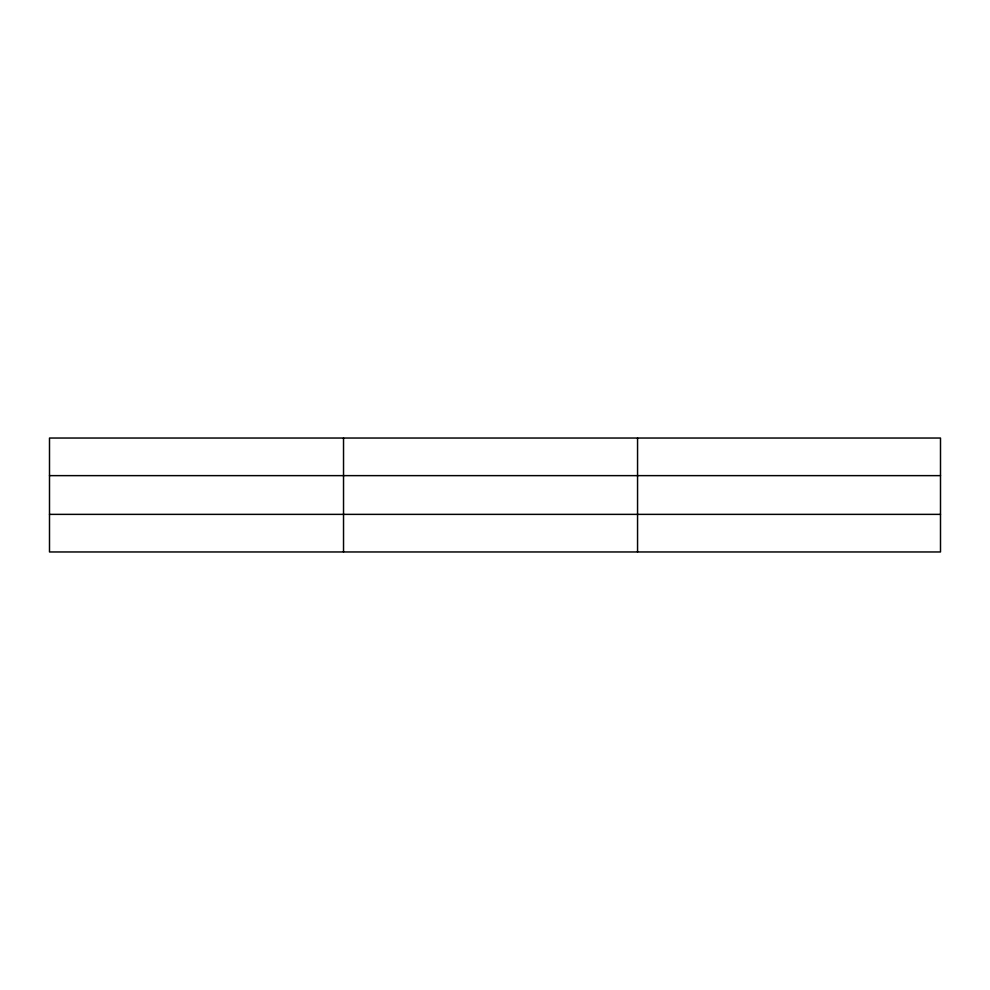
<?xml version="1.0" encoding="UTF-8"?>
<svg xmlns="http://www.w3.org/2000/svg" width="990" height="990" viewBox="0 0 990 990"><rect width="100%" height="100%" fill="white"/><g stroke="black" fill="none" stroke-linecap="round" stroke-linejoin="round"><path stroke-width="1.49" d="M343.53 551.962L343.53 438.038M637.56 551.962L637.56 438.038M940.5 475.633L940.5 438.038L49.5 438.038L49.5 551.962L940.5 551.962L940.5 475.633L49.5 475.633M49.5 514.367L940.5 514.367"/></g></svg>
